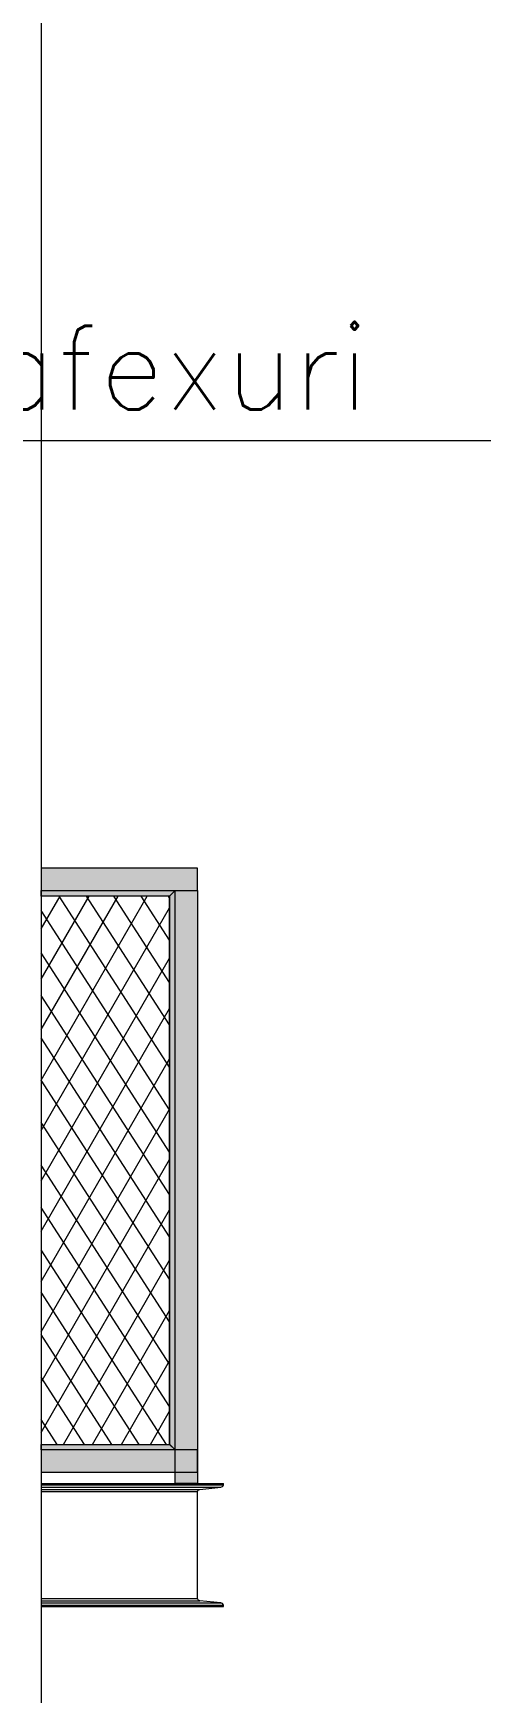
# Model space of a CAD drawing. Header units: millimetres. Extents: x 475616349 to 476941521, y 4620115302 to 4621446928.
# Drawn here: x 476699763 to 476700582, y 4620572636 to 4620575602 of the extents above; entities that cross this region are included whole.
import ezdxf

# ---------------------------------------------------------------- set-up
doc = ezdxf.new("R2010")
doc.units = ezdxf.units.MM
doc.header["$MEASUREMENT"] = 0
for name, color, linetype, lineweight in [('Annotation - Text_Pen_No__7_Pen_No__7_Pen_No__5', 5, 'Continuous', 0), ('gegmebi_Pen_No__7_Pen_No__7_Pen_No__5', 5, 'Continuous', 0), ('New_2D Drafting - General_Pen_No__30_Pen_No__9_Pen_No__9_Pen_No__255', 255, 'Continuous', 0), ('New_2D Drafting - General_Pen_No__30_Pen_No__9_Pen_No__9_Pen_No__7', 7, 'Continuous', 0), ('New_2D Drafting - General_Pen_No__4', 7, 'Continuous', 0), ('New_2D Drafting - General_Pen_No__7', 7, 'Continuous', 0), ('New_reg_nak_Pen_No__7', 7, 'Continuous', 0), ('Structural - Bearing_Pen_No__7', 7, 'Continuous', 0)]:
    doc.layers.add(name, color=color, linetype=linetype, lineweight=lineweight)

msp = doc.modelspace()

# ---------------------------------------------------------------- hatches: boundary and pattern name
at = {"layer": 'New_2D Drafting - General_Pen_No__30_Pen_No__9_Pen_No__9_Pen_No__255', "linetype": 'Continuous', "lineweight": 0}
for points in [[(476700057.518, 4620574109.631), (476699777.851, 4620574109.631), (476699777.851, 4620574069.631), (476700057.518, 4620574069.631)], [(476700007.511, 4620574059.631), (476699777.851, 4620574059.631), (476699777.851, 4620574069.631), (476700017.511, 4620574069.631)], [(476700007.511, 4620573079.63), (476700017.511, 4620573069.63), (476700017.511, 4620574069.631), (476700007.511, 4620574059.631)], [(476700057.518, 4620573009.63), (476700017.511, 4620573009.63), (476700017.511, 4620574069.631), (476700057.518, 4620574069.631)], [(476700017.88, 4620573069.63), (476699777.851, 4620573069.63), (476699777.851, 4620573079.63), (476700007.88, 4620573079.63)], [(476700057.518, 4620573069.63), (476699777.851, 4620573069.63), (476699777.851, 4620573029.63), (476700057.518, 4620573029.63)]]:
    msp.add_hatch(color=255, dxfattribs=at).paths.add_polyline_path(points)
at = {"layer": 'New_2D Drafting - General_Pen_No__7', "linetype": 'Continuous', "lineweight": 0}
h = msp.add_hatch(dxfattribs=at)
h.set_pattern_fill('BATT_INSULATION', style=0, pattern_type=2)
h.set_pattern_definition([(60, (476577134.07, 4620325125.74), (-38.971143, 22.5), []), (122.833095, (476577134.07, 4620325125.74), (36.8060797, 18.75), [])])
h.paths.add_polyline_path([(476699777.851, 4620573079.63), (476700007.511, 4620573079.63), (476700007.511, 4620574059.631), (476699777.851, 4620574059.631)])

# ---------------------------------------------------------------- linework, layer by layer
at = {"layer": 'gegmebi_Pen_No__7_Pen_No__7_Pen_No__5', "color": 5, "linetype": 'Continuous', "lineweight": 0, "flags": 128}
msp.add_lwpolyline([(476698360.484, 4620574873.748), (476700582.489, 4620574873.748)], dxfattribs=at)
at = {"layer": 'New_2D Drafting - General_Pen_No__30_Pen_No__9_Pen_No__9_Pen_No__7', "color": 7, "linetype": 'Continuous', "lineweight": 0, "flags": 128}
for points in [[(476700057.518, 4620574109.631), (476699777.851, 4620574109.631), (476699777.851, 4620574069.631), (476700057.518, 4620574069.631)], [(476700007.511, 4620574059.631), (476699777.851, 4620574059.631), (476699777.851, 4620574069.631), (476700017.511, 4620574069.631)], [(476700007.511, 4620573079.63), (476700017.511, 4620573069.63), (476700017.511, 4620574069.631), (476700007.511, 4620574059.631)], [(476700057.518, 4620573009.63), (476700017.511, 4620573009.63), (476700017.511, 4620574069.631), (476700057.518, 4620574069.631)], [(476700017.88, 4620573069.63), (476699777.851, 4620573069.63), (476699777.851, 4620573079.63), (476700007.88, 4620573079.63)], [(476700057.518, 4620573069.63), (476699777.851, 4620573069.63), (476699777.851, 4620573029.63), (476700057.518, 4620573029.63)]]:
    msp.add_lwpolyline(points, close=True, dxfattribs=at)
at = {"layer": 'New_2D Drafting - General_Pen_No__4', "color": 7, "linetype": 'Continuous', "lineweight": 0, "flags": 128}
msp.add_lwpolyline([(476699777.851, 4620573079.63), (476700007.511, 4620573079.63), (476700007.511, 4620574059.631), (476699777.851, 4620574059.631)], close=True, dxfattribs=at)
at = {"layer": 'New_reg_nak_Pen_No__7', "color": 7, "linetype": 'Continuous', "lineweight": 0, "flags": 128}
msp.add_lwpolyline([(476699707.563, 4620583070.007), (476699777.914, 4620583070.005), (476699777.59, 4620569871.17), (476699707.663, 4620569871.172)], dxfattribs=at)
at = {"layer": 'Structural - Bearing_Pen_No__7', "color": 7, "linetype": 'Continuous', "lineweight": 0}
for p, q in [((476699777.824, 4620573009.637), (476700103.844, 4620573009.637)), ((476699777.824, 4620573007.142), (476700103.844, 4620573007.142)), ((476699777.824, 4620573003.187), (476700099.381, 4620573003.187)), ((476699777.824, 4620572999.197), (476700061.98, 4620572999.197)), ((476700059.055, 4620572998.071), (476700060.758, 4620572998.938)), ((476700060.758, 4620572998.938), (476700061.98, 4620572999.197)), ((476700061.98, 4620572999.197), (476700099.381, 4620573003.187)), ((476700099.381, 4620573003.187), (476700100.603, 4620573003.447)), ((476700100.603, 4620573003.447), (476700102.306, 4620573004.314)), ((476700102.306, 4620573004.314), (476700103.444, 4620573005.612)), ((476700103.444, 4620573005.612), (476700103.844, 4620573007.142)), ((476700103.844, 4620573007.142), (476700103.844, 4620573009.637)), ((476699777.824, 4620572995.242), (476700057.518, 4620572995.242)), ((476700057.518, 4620572995.242), (476700057.917, 4620572996.773)), ((476700057.518, 4620572804.032), (476700057.518, 4620572995.242)), ((476700057.917, 4620572996.773), (476700059.055, 4620572998.071)), ((476699777.819, 4620572804.032), (476700057.518, 4620572804.032)), ((476699777.819, 4620572800.077), (476700061.98, 4620572800.077)), ((476699777.819, 4620572796.087), (476700099.381, 4620572796.087)), ((476699777.819, 4620572792.132), (476700103.844, 4620572792.132)), ((476700057.918, 4620572802.502), (476700057.518, 4620572804.032)), ((476700059.055, 4620572801.204), (476700057.918, 4620572802.502)), ((476700060.758, 4620572800.337), (476700059.055, 4620572801.204)), ((476700061.98, 4620572800.077), (476700060.758, 4620572800.337)), ((476700099.381, 4620572796.087), (476700061.98, 4620572800.077)), ((476700100.603, 4620572795.828), (476700099.381, 4620572796.087)), ((476700102.306, 4620572794.961), (476700100.603, 4620572795.828)), ((476700103.444, 4620572793.663), (476700102.306, 4620572794.961)), ((476700103.844, 4620572792.132), (476700103.444, 4620572793.663)), ((476700103.844, 4620572789.637), (476700103.844, 4620572792.132)), ((476699777.819, 4620572789.637), (476700103.844, 4620572789.637))]:
    msp.add_line(p, q, dxfattribs=at)

# ---------------------------------------------------------------- texts
at = {"layer": 'Annotation - Text_Pen_No__7_Pen_No__7_Pen_No__5', "color": 5, "linetype": 'Continuous', "lineweight": 0, "insert": (476698534.666, 4620575079.138), "char_height": 150, "attachment_point": 1}
msp.add_mtext('\\A1;{\\pql;\\Ftxt.shx;178 mm safexuri}', dxfattribs=at)

doc.saveas('drawing.dxf')
